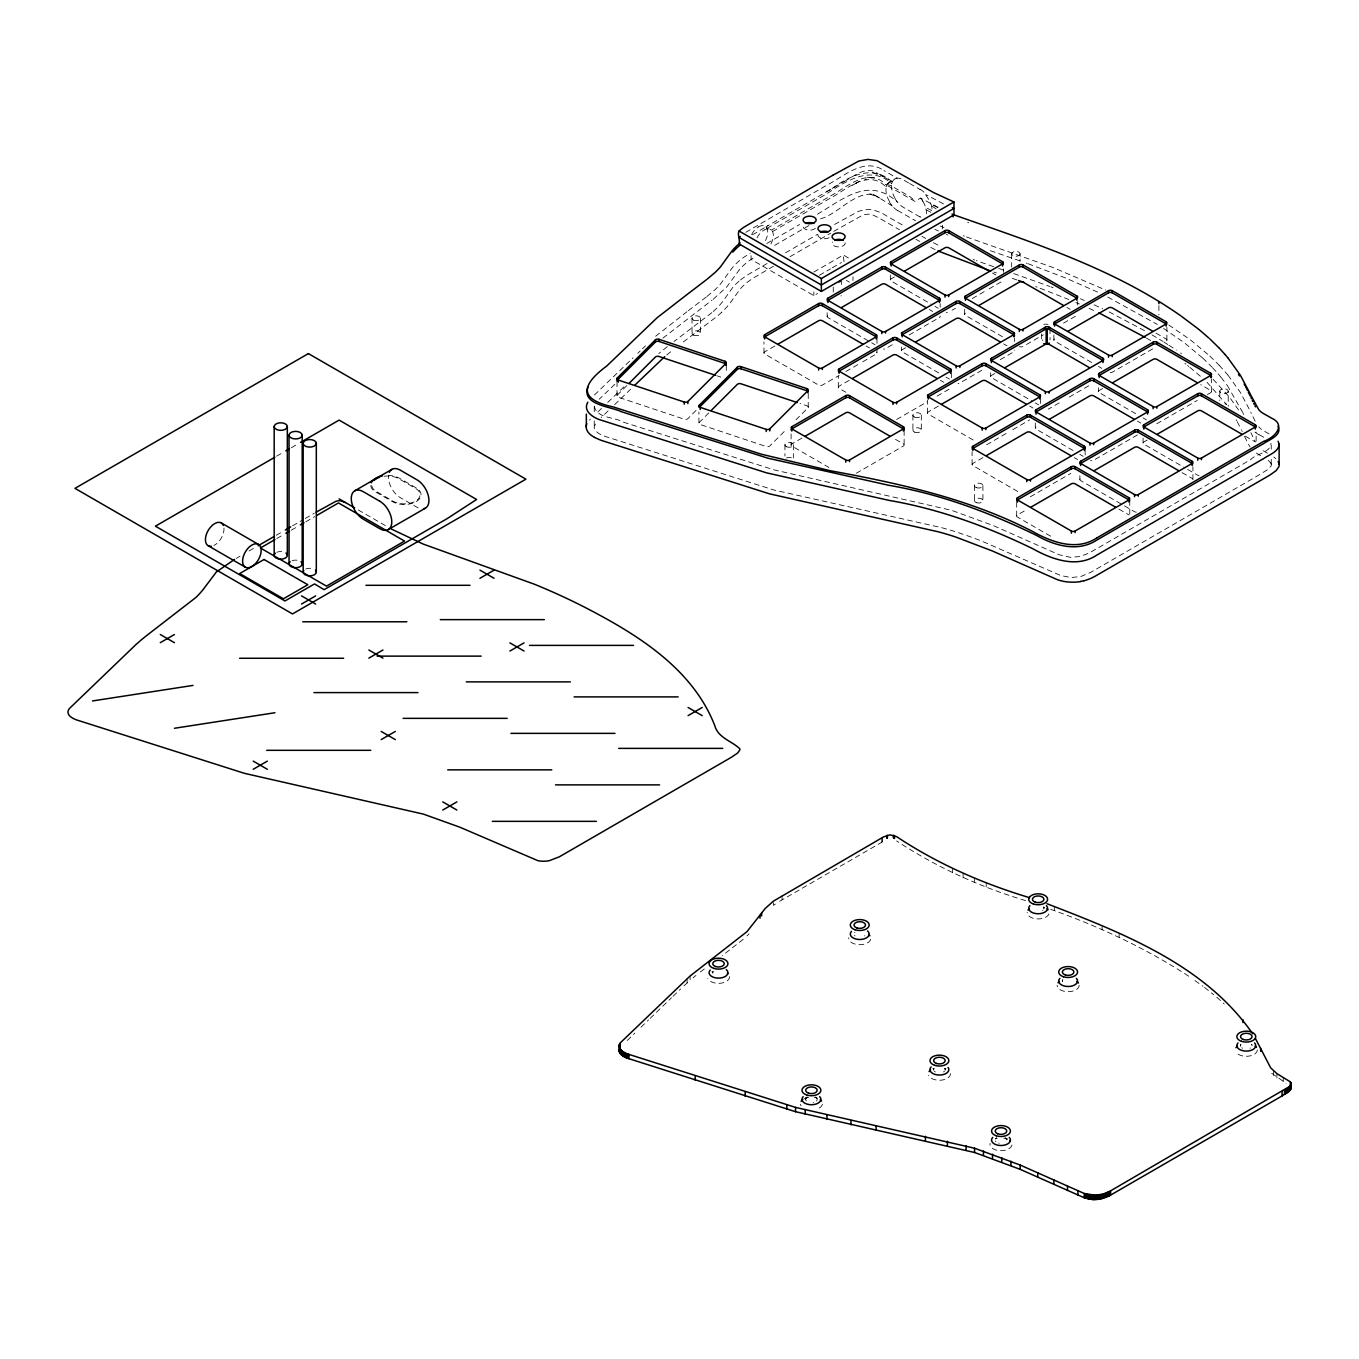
<?xml version="1.0" encoding="UTF-8"?>
<svg xmlns="http://www.w3.org/2000/svg" width="1359" height="1359" viewBox="0 0 1359 1359"><rect width="100%" height="100%" fill="white"/><g stroke="black" fill="none" stroke-linecap="round" stroke-linejoin="round"><path stroke-width="0.75" stroke-dasharray="5 3.75" d="M698.917 422.989L698.917 411.964M763.962 352.915L763.962 341.89M808.231 407.326L808.231 392.785M827.138 316.443L827.138 312.689M838.299 387.264L838.299 376.239M876.997 352.915L876.997 347.292M890.332 279.971L890.332 274.331M901.476 350.775L901.476 347.021M927.501 413.017L927.501 400.226M964.669 314.303L964.669 308.663M972.093 464.506L972.093 451.732M990.677 376.528L990.677 372.774M1016.702 516.012L1016.702 501.471M1035.286 428.034L1035.286 422.394M1053.871 340.056L1053.871 334.416M1079.878 479.523L1079.878 475.769M1098.463 391.545L1098.463 387.791M1129.754 514.127L1129.754 501.471M1143.072 443.051L1143.072 437.411M1166.905 340.056L1166.905 327.264M1192.93 479.523L1192.93 466.749M1211.515 391.545L1211.515 378.77M1256.124 441.165L1256.124 432.026M617.037 381.743L616.986 395.673M594.325 406.069C596.227 418.436 614.863 416.924 623.101 422.071L774.324 469.942L951.453 510.288L993.208 525.525L1059.018 554.71L1070.399 557.343L1080.269 556.494L1089.391 552.909L1250.603 459.682C1255.563 453.855 1270.852 452.7 1270.971 443.34M712.728 972.67L713.203 971.345M805.649 1099.278L807.331 1096.917L804.851 1098.344M933.616 1069.601L934.092 1068.276M1062.347 981.028L1062.823 979.703M1240.512 1045.632L1240.988 1044.307M589.5 420.118L590.367 419.133M746.991 935.909L749.064 933.82M626.822 385.616L617.309 395.129A2.633 1.512 0 0 0 618.26 397.202L684.273 419.218A2.633 1.512 0 0 0 687.858 418.657L697.388 409.127M708.769 412.915L699.239 422.445A2.633 1.512 0 0 0 700.208 424.518L766.204 446.516A2.633 1.512 0 0 0 769.806 445.973L786.47 429.291M796 419.761L807.909 407.853A2.633 1.512 0 0 0 806.94 405.78L800.077 403.487M601.459 408.464L595.412 414.308M608.102 410.911L601.171 417.57M623.254 367.287L593.509 395.877M625.989 364.637L633.073 357.825M637.796 353.272L640.157 350.996M642.501 348.719L645.457 345.865M614.795 384.291L599.183 399.24M607.745 402.417L624.783 385.99M614.625 404.642L630.576 389.252M627.212 1040.484L634.84 1033.112M640.955 1027.234L648.583 1019.879M650.112 1018.401L671.482 997.795M673.011 996.317L680.638 988.961M721.867 312.111L720.015 313.81A166.8 96.302 0 0 1 716.567 316.732L681.505 343.334M683.951 985.819L690.1 980.298L690.1 976M655.65 336.234L687.008 311.687M662.92 338.119L712.15 300.084M739.075 281.16L737.954 282.128A86.449 49.909 0 0 0 732.943 287.208L723.413 300.543A113.952 65.793 0 0 1 721.034 303.55A126.047 72.774 0 0 1 718.792 306.081A128.816 74.371 0 0 1 711.878 312.638M996.894 1137.687L995.671 1138.723A11.042 6.37 0 0 1 997.115 1138.366M711.878 312.638L673.945 341.534M666.759 354.954L672.943 349.909M743.237 939.324L722.139 955.734M693.039 977.801L695.944 975.473M667.32 346.63L660.916 351.828A255.152 147.316 0 0 0 658.826 353.595M707.054 296.398L715.208 289.501A123.72 71.432 0 0 0 720.576 283.912L731.533 268.742A93.21 53.816 0 0 1 743.849 257.259L750.253 253.114M713.305 299.167L726.776 286.919L739.007 270.254A84.258 48.652 0 0 1 749.013 260.826L755.485 256.528M706.289 296.992L687.229 311.517M700.361 971.974L704.896 968.525M775.36 904.075L773.492 905.383L773.492 901.085M745.785 232.338L826.374 185.419C843.565 176.84 863.712 156.948 883.741 170.419M752.512 234.801L767.954 225.662M772.558 231.591L829.856 198.431C846.351 189.835 867.654 168.669 885.711 186.625M852.501 185.334L859.72 181.002L855.541 183.465M779.624 901.306L884.335 840.779M834.528 224.473L858.31 211.443A22.882 13.216 0 0 1 865.122 209.796L868.18 209.609A15.968 9.224 0 0 1 873.735 210.05L881.736 212.989A44.915 25.94 0 0 1 883.044 213.754L885.083 215.028A87.876 50.725 0 0 0 887.002 216.166L904.262 226.087M829.856 189.852L765.898 226.851L771.47 230.062L829.856 196.291C846.453 187.78 867.586 166.444 885.711 184.484M832.15 188.527C848.984 176.041 873.022 164.286 891.249 181.24M766.986 228.363L826.374 194.014C845.213 181.647 870.575 164.524 891.249 183.38M766.833 243.482L799.619 224.507M817.455 214.178C844.041 198.499 868.707 176.381 897.178 201.828M774.698 245.367L808.877 225.594M820.53 218.85C838.639 213.601 852.756 192.825 872.971 194.184L877.048 196.562M236.347 558.345L239.965 556.239M249.037 551.007L256.29 546.811M276.234 535.276L283.487 531.08M292.542 525.831L303.431 519.529M305.231 518.492L314.303 513.243M767.054 263.527L748.843 274.144A102.893 59.405 0 0 0 739.041 281.16M785.57 252.808L817.455 234.36M773.458 266.262L753.718 277.797A91.665 52.916 0 0 0 744.749 284.422L743.781 285.322A78.21 45.153 0 0 0 740.196 289.008L730.649 302.327A127.661 73.709 0 0 1 721.85 312.111M790.038 256.664L830.638 233.17M276.658 456.165L283.997 451.918M291.353 447.689L298.708 443.442M826.374 191.857L844.33 181.511M938.152 207.264L920.519 198.108L914.828 201.387L885.949 184.722L891.606 181.443L883.928 176.976M276.76 538.555L284.014 534.359M291.285 530.18L298.538 525.984M305.809 521.788L314.88 516.556M833.746 231.387L862.269 215.368A16.189 9.343 0 0 1 865.853 214.399L869.165 214.144A8.103 4.689 0 0 1 871.968 214.518L879.494 218.238A100.6 58.08 0 0 0 881.668 219.529L899.505 229.79M813.854 272.021L843.395 254.982L849.392 258.567M819.392 275.265L824.93 272.072M826.782 271.002L830.468 268.878M832.32 267.808L841.544 262.474M751.068 255.628L751.068 259.382L813.854 295.633L817.557 293.493M774.834 346.018L764.726 351.845A2.633 1.512 0 0 0 764.726 354.003L818.628 385.107A2.633 1.512 0 0 0 822.331 385.107L839.183 375.39M894.46 276.947L891.096 278.884A2.633 1.512 0 0 0 891.096 281.041L931.527 304.365M845.91 371.5L859.381 363.719M862.761 361.783L876.232 354.003A2.633 1.512 0 0 0 876.538 352.066M892.251 344.744L885.524 348.634A2.633 1.512 0 0 1 883.401 349.076M909.103 335.01L939.409 317.513A2.633 1.512 0 0 0 940.054 315.984M952.081 310.209L955.445 308.255M972.28 298.538L985.768 290.758M989.131 288.821L1002.602 281.041A2.633 1.512 0 0 0 1003.316 280.277M849.171 380.35L839.064 386.177A2.633 1.512 0 0 0 839.064 388.334L845.791 392.224M905.621 347.768L902.24 349.705A2.633 1.512 0 0 0 902.24 351.845L939.307 373.249M801.963 438.074L791.855 443.917A2.633 1.512 0 0 0 791.855 446.058L828.905 467.445M896.668 419.438L926.991 401.941M937.098 396.115L950.57 388.334A2.633 1.512 0 0 0 951.334 387.264M966.589 379.076L959.862 382.966A2.633 1.512 0 0 1 957.993 383.408M969.969 377.139L983.44 369.359M1000.275 359.625L1013.746 351.845A2.633 1.512 0 0 0 1014.188 350.044M1026.419 344.54L1043.253 334.824M1063.468 323.153L1076.94 315.373A2.633 1.512 0 0 0 1077.704 314.303M938.373 406.103L928.265 411.93A2.633 1.512 0 0 0 928.265 414.087L975.422 441.301M994.822 373.504L991.458 375.458A2.633 1.512 0 0 0 991.458 377.598L1031.872 400.939M856.204 473.289L903.361 446.058A2.633 1.512 0 0 0 903.361 443.917L893.254 438.074M1006.085 433.521L985.87 445.191A2.633 1.512 0 0 1 983.474 445.616M1012.829 429.648L1029.663 419.914M1059.171 402.876L1049.063 408.719A2.633 1.512 0 0 1 1048.248 409.042M1069.278 397.049L1089.476 385.378M1152.67 348.906L1112.257 372.23A2.633 1.512 0 0 1 1109.352 372.553M982.982 457.609L972.874 463.436A2.633 1.512 0 0 0 972.874 465.576L1020.031 492.807M1102.608 388.538L1099.244 390.475A2.633 1.512 0 0 0 1099.244 392.615L1136.294 414.019M1057.421 481.137L1030.479 496.698A2.633 1.512 0 0 1 1027.829 497.071M1060.801 479.2L1070.892 473.357M1137.449 434.931L1093.672 460.225A2.633 1.512 0 0 1 1090.53 460.48M1183.791 408.176L1156.849 423.736A2.633 1.512 0 0 1 1155.269 424.178M1187.171 406.239L1197.279 400.395M1207.37 394.569L1210.75 392.615A2.633 1.512 0 0 0 1210.75 390.475L1200.643 384.648M1024.21 511.052L1017.466 514.942A2.633 1.512 0 0 0 1017.466 517.083L1051.153 536.533M1147.217 440.027L1143.836 441.981A2.633 1.512 0 0 0 1143.836 444.121L1184.267 467.462M844.551 181.342C854.386 176.007 866.702 165.135 877.982 173.527M803.628 1099.057L807.042 1097.715M864.834 179.422L866.379 179.048M869.743 194.014L877.982 197.123M874.313 177.978L866.379 177.078L872.971 178.182L869.743 177.553M716.754 375.73L720.882 377.106M1013.746 273.584L1049.794 286.46M1025.62 900.626C979.941 886.985 936.504 867.178 896.617 840.949M998.729 268.453L1004.675 270.475M993.786 272.055L996.334 272.921M1017.076 280.005L1009.414 277.389M990.354 250.702L1022.58 261.76M993.65 266.704L976.272 260.622M973.163 259.535L974.709 260.079M1050.626 909.307C1099.499 926.6 1146.843 948.667 1190.195 977.189M1026.3 263.085L1027.234 263.408M1028.168 263.748L1065.218 277.848L1097.885 292.202M872.665 172.678L883.044 176.415M967.642 222.349L968.729 222.757M1035.592 286.596L1037.104 287.14M966.538 236.976L1053.14 267.553L1105.835 290.113M1040.094 288.261L1068.837 299.524M964.346 236.143L963.276 235.736M1050.915 286.885L1053.14 287.734M947.886 235.107L946.289 234.428M1080.405 298.776L1084.261 300.424M1075.92 302.53L1079.301 303.957M943.995 227.717L940.258 226.002M943.486 203.884L925.802 194.541M938.423 230.979L934.856 229.331M1094.114 304.841L1102.71 308.782M1089.137 308.374L1096.034 311.517M935.179 249.648L928.656 246.336M1107.789 297.06L1157.375 324.478M1109.148 311.924L1146.028 331.426M937.71 207.587L931.544 204.326M931.747 210.628L925.496 207.298A16.818 9.955 58.6 0 1 926.43 214.076M936.215 208.963L931.561 205.838M930.898 212.344L926.125 209.779M933.446 242.7L937.438 244.79A126.948 73.284 0 0 0 941.006 246.523M1267.488 453.176L1263.394 450.882A25.175 14.524 0 0 1 1260.489 448.827M1260.625 455.707L1254.799 452.054M1269.085 433.878L1263.343 430.667A35.98 20.776 0 0 1 1262.443 430.107L1260.574 428.697A28.284 16.325 0 0 1 1258.723 426.76M1263.785 437.258L1259.232 434.761M883.673 176.891L878.118 173.612M925.734 238.471L921.98 236.33M891.385 181.308L892.319 181.851A16.818 9.717 60.4 0 1 894.868 178.963L889.296 182.191A16.818 9.87 60.5 0 0 886.798 185.113L885.966 184.62M891.419 183.482L891.708 183.635A16.818 9.768 59.8 0 1 892.302 181.834M885.915 186.744L886.136 186.863A16.818 9.768 59.8 0 1 886.731 185.045M919.72 241.443L915.932 239.269M1152.024 334.892L1162.709 341.262M1146.384 338.068L1150.682 340.531M1271.667 1073.27L1286.09 1083.242M908.627 182.904L903.259 179.813A16.818 9.649 59.4 0 0 897.212 178.233L883.928 170.538M909.562 183.448L919.992 189.462M1156.033 333.142L1166.141 338.969A2.633 1.512 0 0 1 1166.141 341.126M1066.832 307.389L1070.196 309.342M897.687 210.492L914.403 220.158M992.495 273.057L995.858 274.994M1245.235 436.137L1255.342 441.981L1250.892 432.672M1091.685 362.513L1054.635 341.126A2.633 1.512 0 0 1 1054.635 338.969M1098.429 366.403L1101.792 368.34M1002.483 336.76L965.434 315.373A2.633 1.512 0 0 1 965.434 313.233M1143.038 417.909L1146.401 419.846M1003.655 343.878L1007.019 345.815M1137.449 421.12L1140.83 423.074M934.89 306.319L938.254 308.255M929.318 309.529L932.682 311.483M1187.63 469.399L1197.738 475.242A2.633 1.512 0 0 0 1199.063 475.65M1182.058 472.626L1192.166 478.453A2.633 1.512 0 0 1 1192.811 479.064M1035.235 402.876L1038.616 404.829M1029.663 406.103L1033.027 408.04M946.034 377.139L949.397 379.076M1073.1 450.492L1036.051 429.104A2.633 1.512 0 0 1 1036.051 426.964M1079.844 454.382L1083.208 456.335M940.462 380.35L943.826 382.304M1074.273 457.609L1077.636 459.546M868.333 340.854L827.92 317.513A2.633 1.512 0 0 1 827.92 315.373M871.697 342.791L875.077 344.744M866.125 346.018L869.488 347.955M1121.073 503.934L1080.66 480.61A2.633 1.512 0 0 1 1080.66 478.453M1124.454 505.888L1134.544 511.714A2.633 1.512 0 0 0 1136.413 512.156M1118.865 509.098L1128.972 514.942M358.283 509.965L387.587 526.884M1007.546 1139.114L1005.065 1137.687L1006.764 1140.048M919.992 216.93L903.259 207.281A16.818 9.819 60.3 0 1 895.122 198.873M892.37 205.973L879.562 198.108M872.971 194.184L879.817 198.261L877.184 196.63M843.99 261.777L843.395 254.982M846.402 280.379L849.392 282.162M879.324 197.972L878.118 197.225M1168.791 324.988L1190.331 339.801L1209.034 355.345M1163.593 328.453L1184.267 342.706L1202.46 357.859M1168.944 345.254L1175.195 349.28A202.831 117.112 0 0 1 1176.418 350.112M1167.806 344.54L1163.695 341.907M1194.986 980.586L1202.953 986.26M1180.546 352.983L1181.532 353.697M1189.838 367.338L1201.135 376.851M1204.533 987.398L1213.723 994.754M1187.596 365.503L1188.717 366.42M1268.253 460.344L1270.597 462.79M815.519 1096.917L817.201 1099.278M1275.795 458.646L1275.048 458A42.503 24.547 0 0 0 1273.825 457.032M1202.715 358.096L1208.457 363.549M1209.833 356.058L1219.074 365.112M1216.781 997.217L1224.17 1003.91M1213.06 379.246L1229.436 397.049L1240.41 412.643M1206.996 382.27L1226.311 404.269M1209.017 364.11L1212.058 367.202M1219.21 365.265L1227.704 374.812M1212.602 367.762L1217.902 373.606M1220.858 377.089L1218.106 373.827M1227.941 375.084L1240.41 392.479L1250.195 411.013M1221.146 377.428L1226.99 385.056M891.657 205.107L891.708 205.175A16.818 9.717 60.2 0 1 889.398 201.964M1227.245 385.412L1242.483 412.015M922.251 200.503L922.88 201.523M1236.197 419.744L1236.741 420.729M1255.155 421.205L1250.722 412.117M1237.251 421.698L1241.26 429.597M1241.735 430.582L1242.194 431.567M1244.487 436.426L1248.989 445.14A73.556 42.469 0 0 0 1250.178 446.992M1242.772 412.609L1243.638 414.427M1251.605 1044.307L1252.081 1045.632M1043.457 906.963L1043.933 908.288M944.709 1068.276L945.184 1069.601M1283.253 1077.33L1283.253 1081.628M1276.933 1073.644L1276.933 1077.942M1273.57 1071.13L1273.57 1075.411M1271.243 445.123L1271.243 449.166M1271.243 459.257L1271.243 465.305M1228.213 391.188A4.213 2.429 0 0 1 1221.911 393.295A4.213 2.429 0 0 1 1221.911 389.082A4.213 2.429 0 0 1 1228.213 391.188L1228.213 406.205M1219.804 391.188L1219.804 400.565M1158.904 305.554L1158.904 314.948M1119.136 933.089L1119.136 937.387M1102.098 925.309L1102.098 929.607M1085.145 449.965L1085.145 455.248M1077.704 301.511L1077.704 305.028M1054.329 906.334L1054.329 910.615M1050.031 328.674L1050.031 339.937M1041.657 333.872L1041.657 341.398A4.213 2.429 0 0 1 1042.931 339.852M1040.535 398.476L1040.535 403.742M1020.082 253.844A4.213 2.429 0 0 1 1013.763 255.951A4.213 2.429 0 0 1 1013.763 251.738A4.213 2.429 0 0 1 1020.082 253.844L1020.082 261.353M1014.527 338L1014.527 341.517M1011.674 253.844L1011.674 266.993M1003.367 268.946L1003.367 272.446M986.209 882.654L986.209 886.951M982.914 485.605L982.914 500.622M974.505 485.605L974.505 500.622M974.352 878.152L974.352 882.433M963.089 873.446L963.089 877.744M952.438 868.469L952.438 872.75M951.334 372.723L951.334 377.989M942.348 225.22L942.348 228.975M940.19 303.669L940.19 307.168M921.317 415.158L921.317 430.174M912.908 415.158L912.908 430.174M904.126 430.446L904.126 444.988M882.637 837.399L882.637 841.697M881.77 837.891L881.77 842.172M876.997 338.391L876.997 343.657M852.993 276.811L852.993 280.566M841.663 279.597L841.663 287.106M833.254 287.106L833.254 292.746M813.854 291.879L813.854 295.633M793.35 444.835L793.35 457.983M791.091 433.963L791.091 444.988M784.941 444.835L784.941 456.097M782.054 895.581L782.054 899.862M726.301 365.469L726.301 372.502M700.429 318.227L700.429 333.244M692.02 318.227L692.02 333.244M687.093 978.667L687.093 982.948M594.24 406.732L594.24 412.779M594.24 420.848L594.24 426.913M1184.878 363.346A112.016 64.671 0 0 1 1185.948 364.178M1270.563 462.807A9.955 5.742 0 0 1 1271.141 465.95L1267.811 469.518L1258.111 475.514L1090.818 572.292L1080.847 576.522L1070.977 577.541L1060.699 575.52L981.996 541.205A415.905 240.118 0 0 0 967.217 535.684L956.651 532.082A190.379 109.909 0 0 0 941.057 527.53L773.917 490.004L606.131 436.715A64.4 37.186 0 0 1 604.126 436.001L599.54 433.929A18.805 10.855 0 0 1 595.446 430.497L594.749 429.342A13.896 8.018 0 0 1 594.291 426.301L596.737 421.936A52.169 30.119 0 0 1 597.433 421.171M1259.147 434.812A37.848 21.846 0 0 1 1254.272 431.516M841.323 295.582A4.213 2.429 0 0 1 840.932 295.99M786.453 457.983A4.213 2.429 0 0 1 792.824 458.679M1224.884 403.827A4.213 2.429 0 0 1 1226.701 404.336M947.393 312.57A2.633 1.512 0 0 1 946.306 312.57M1022.868 346.579A2.633 1.512 0 0 1 1019.505 346.579M1043.797 324.461A4.213 2.429 0 0 1 1048.01 324.495M922.982 201.472A16.818 9.972 58.6 0 1 925.615 207.298M920.57 198.04A16.818 9.581 58.8 0 1 922.319 200.452M895.139 178.81A16.818 9.683 60.9 0 1 897.161 178.182M758.475 226.851A13.148 7.576 -60 0 1 767.206 228.907A13.148 7.576 -60 0 1 764.353 242.463M764.217 229.994A13.148 7.559 -59.9 0 1 772.897 232.44A13.148 7.559 -59.9 0 1 769.5 246.285M757.014 237.825A13.148 7.746 -60.5 0 1 764.047 230.045M751.595 234.563A13.148 7.576 -60 0 1 758.475 226.953M895.037 198.295A16.818 9.513 60.1 0 1 891.793 183.72M889.466 201.506A16.818 9.53 60.1 0 1 886.221 186.93M889.584 182.021A16.818 9.53 60.1 0 1 891.708 181.443M885.949 184.722A16.818 9.717 60 0 1 892.031 186.302L908.746 195.951A16.818 9.717 60 0 1 914.828 201.387M920.977 217.202A16.818 9.751 60.5 0 1 919.992 216.659M897.687 210.56A16.818 9.87 60.5 0 1 892.336 206.041M915.609 220.515A16.818 9.785 60.8 0 1 914.658 220.005M931.051 204.071A16.818 9.955 58.6 0 1 932.019 210.713M925.836 195.237A16.818 9.343 58.6 0 1 930.711 204.054M919.975 189.173A16.818 9.598 59.8 0 1 925.87 194.235M815.366 228.227A6.574 3.788 0 0 1 807.654 229.994A6.574 3.788 0 0 1 803.084 225.985M845.145 242.734A6.574 3.788 0 0 1 837.942 246.896A6.574 3.788 0 0 1 832.354 241.97M829.126 237.655A6.574 3.788 0 0 1 821.668 238.386A6.574 3.788 0 0 1 817.948 234.58M292.066 560.723A6.574 3.788 0 0 1 299.167 560.723M305.809 569.03A6.574 3.788 0 0 1 312.468 568.623M276.811 552.298A6.574 3.788 0 0 1 283.929 552.009M418.113 507.858A16.818 9.717 60 0 1 417.043 507.298L400.327 497.649A16.818 9.717 60 0 1 388.487 475.752M223.963 528.022A13.148 7.593 -60 0 1 213.873 545.486M1043.661 907.285A5.776 3.347 0 0 1 1043.814 908.984M1042.914 910.19A5.776 3.347 0 0 1 1042.591 910.428M864.8 935.671A5.776 3.347 0 0 1 864.511 935.943M854.981 935.943A5.776 3.347 0 0 1 854.437 935.366M712.846 973.35A5.776 3.347 0 0 1 712.999 971.651M817.082 1099.958A5.776 3.347 0 0 1 816.487 1100.892M813.718 1102.336A5.776 3.347 0 0 1 813.175 1102.455M806.363 1100.892A5.776 3.347 0 0 1 806.668 1097.392M816.181 1097.392A5.776 3.347 0 0 1 817.082 1098.599M999.239 1143.225A5.776 3.347 0 0 1 998.695 1143.123M995.926 1141.679A5.776 3.347 0 0 1 995.467 1141.067M995.467 1139.046A5.776 3.347 0 0 1 996.215 1138.162M1005.745 1138.162A5.776 3.347 0 0 1 1006.73 1139.708M1250.382 1047.993A5.776 3.347 0 0 1 1250.008 1048.197M1242.585 1048.197A5.776 3.347 0 0 1 1241.854 1047.772M1240.631 1046.311A5.776 3.347 0 0 1 1240.784 1044.612M1251.809 1044.612A5.776 3.347 0 0 1 1251.962 1044.952M1062.466 981.708A5.776 3.347 0 0 1 1062.619 980.009M944.913 1068.582A5.776 3.347 0 0 1 945.049 1070.28M944.454 1071.215A5.776 3.347 0 0 1 943.486 1071.962M935.315 1071.962A5.776 3.347 0 0 1 934.346 1071.215M933.735 1070.28A5.776 3.347 0 0 1 933.888 1068.582M1048.961 913.877A11.042 6.37 0 0 1 1036.747 918.905A11.042 6.37 0 0 1 1027.132 912.263M1043.916 907.149A11.042 6.37 0 0 1 1044.782 907.489M870.66 939.307A11.042 6.37 0 0 1 858.344 944.658A11.042 6.37 0 0 1 848.763 937.693M854.42 932.75A11.042 6.37 0 0 1 854.896 932.614M729.528 976.645A11.042 6.37 0 0 1 720.185 983.27A11.042 6.37 0 0 1 707.818 978.565M711.878 971.872A11.042 6.37 0 0 1 712.303 971.702M822.399 1104.221A11.042 6.37 0 0 1 816.283 1109.301M801.08 1105.801A11.042 6.37 0 0 1 800.451 1104.221M805.224 1098.31A11.042 6.37 0 0 1 808.639 1097.409M814.211 1097.409A11.042 6.37 0 0 1 817.201 1098.14M1011.962 1144.991A11.042 6.37 0 0 1 999.578 1150.665A11.042 6.37 0 0 1 990.082 1143.378M1003.774 1138.179A11.042 6.37 0 0 1 1007.189 1139.08M1257.33 1049.929A11.042 6.37 0 0 1 1247.698 1056.249A11.042 6.37 0 0 1 1235.62 1051.526M1079.165 985.326A11.042 6.37 0 0 1 1068.123 991.696A11.042 6.37 0 0 1 1057.081 985.326M950.417 1073.576A11.042 6.37 0 0 1 940.802 1080.218A11.042 6.37 0 0 1 928.588 1075.19M932.767 1068.803A11.042 6.37 0 0 1 933.633 1068.463M945.168 1068.463A11.042 6.37 0 0 1 946.017 1068.803M370.752 485.639A16.818 9.717 0 0 0 375.662 491.975L392.394 501.624A16.818 9.717 0 0 0 416.177 501.624A16.818 9.717 0 0 0 416.177 487.898L399.444 478.232A16.818 9.717 0 0 0 388.47 475.412M371.805 485.605A15.764 9.105 0 0 0 376.409 491.533L393.125 501.199A15.764 9.105 0 0 0 415.429 501.199A15.764 9.105 0 0 0 415.429 488.323L398.697 478.657A15.764 9.105 0 0 0 383.85 476.262M693.753 320.197A4.213 2.429 0 0 0 700.412 318.482A4.213 2.429 0 0 0 694.517 316.001A4.213 2.429 0 0 0 693.753 320.197M693.753 335.214A4.213 2.429 0 0 0 700.412 333.499A4.213 2.429 0 0 0 694.517 331.035A4.213 2.429 0 0 0 693.753 335.214M786.674 446.805A4.213 2.429 0 0 0 793.333 445.089A4.213 2.429 0 0 0 787.422 442.609A4.213 2.429 0 0 0 786.674 446.805M976.238 487.575A4.213 2.429 0 0 0 982.88 485.859A4.213 2.429 0 0 0 976.985 483.379A4.213 2.429 0 0 0 976.238 487.575M976.238 502.592A4.213 2.429 0 0 0 982.88 500.876A4.213 2.429 0 0 0 976.985 498.413A4.213 2.429 0 0 0 976.238 502.592M914.641 417.128A4.213 2.429 0 0 0 921.3 415.412A4.213 2.429 0 0 0 915.405 412.932A4.213 2.429 0 0 0 914.641 417.128M914.641 432.145A4.213 2.429 0 0 0 921.3 430.429A4.213 2.429 0 0 0 915.405 427.966A4.213 2.429 0 0 0 914.641 432.145"/><path stroke-width="1.5" d="M620.384 1047.143C616.069 1052.783 624.24 1057.625 628.979 1058.712L795.542 1111.696L974.573 1152.5L1020.133 1169.318L1084.244 1197.772L1092.857 1199.555L1100.535 1199.029L1109.301 1195.852L1282.064 1095.932C1284.799 1093.621 1292.664 1091.175 1290.455 1086.385M1029.595 897.687C982.625 883.554 937.591 863.882 896.617 836.651L890.06 834.851L883.486 836.923L773.492 901.085L765.253 908.407L746.991 931.628L690.1 976L621.114 1042.081C615.355 1047.449 623.781 1053.531 628.979 1054.414L795.542 1107.398L974.573 1148.219L1020.133 1165.02L1084.244 1193.491L1095.524 1195.308L1103.661 1193.932L1110.575 1190.858L1289.368 1086.588L1291.033 1083.921L1290.15 1081.747L1276.933 1073.644L1270.716 1067.902L1255.495 1038.65M587.835 387.196C581.363 404.999 611.329 406.562 621.114 411.624L767.869 458.187L888.888 485.316C940.564 494.132 989.777 512.649 1036.764 535.514C1054.686 545.876 1078.231 552.4 1096.866 540.033L1263.275 443.764M587.835 402.213C582.247 411.539 594.613 418.589 602.173 420.475M726.318 364.841A2.633 1.512 0 0 0 725.01 363.448L658.996 341.449A2.633 1.512 0 0 0 655.412 342.009L617.309 380.112L617.309 377.972L655.412 339.852A2.633 1.512 0 0 1 658.996 339.308L725.01 361.307A2.633 1.512 0 0 1 725.978 363.38L725.978 365.52M629.217 383.221L655.412 357.026A2.633 1.512 0 0 1 658.996 356.466L715.378 375.271M617.309 377.972A2.633 1.512 0 0 0 618.26 380.044L684.273 402.043A2.633 1.512 0 0 0 687.858 401.483L725.978 363.38M807.976 391.392A2.633 1.512 0 0 0 806.94 390.763L740.944 368.765A2.633 1.512 0 0 0 737.342 369.325L699.239 407.428L699.239 405.288L737.342 367.168A2.633 1.512 0 0 1 740.944 366.624L806.94 388.623A2.633 1.512 0 0 1 807.909 390.696L807.909 392.836M711.148 410.537L737.342 384.342A2.633 1.512 0 0 1 740.944 383.782L797.325 402.587M699.239 405.288A2.633 1.512 0 0 0 700.208 407.36L766.204 429.359A2.633 1.512 0 0 0 769.806 428.798L807.909 390.696M634.942 385.056L663.77 357.536A246.811 142.491 0 0 1 664.755 356.67M707.054 279.241L715.208 272.344A123.72 71.432 0 0 0 720.576 266.738L731.533 251.568A90.679 52.355 0 0 1 737.105 245.537C742.829 242.48 735.202 233.289 740.23 229.994A98.85 57.078 0 0 1 743.849 227.225L832.71 175.311M740.23 242.87L739.007 243.873L821.363 291.421L953.967 214.858C1031.702 242.327 1111.985 267.723 1180.308 315.475M740.23 236.432L739.007 237.434L821.363 284.982L953.967 208.42L952.285 207.723M706.289 279.835L688.826 293.17M688.367 293.51L657.144 317.717L606.827 365.945C580.446 385.48 579.155 399.546 613.317 406.953L761.465 454.229L830.57 470.792C899.862 483.498 969.443 498.804 1032.5 531.42C1051.526 542.105 1076.396 551.38 1096.611 538.045M832.863 175.243L858.871 161.025L868.044 159.394L877.014 160.685L933.446 192.485L953.967 201.981L953.967 214.858L952.03 214.042M234.529 559.398L216.37 571.969L203.748 588.719A128.442 74.15 0 0 1 195.832 597.535L147.689 634.755A304.11 175.583 0 0 0 135.934 644.574L69.955 707.988A14.83 8.562 0 0 0 69.241 708.769A13.522 7.814 0 0 0 69.224 715.361A15.561 8.986 0 0 0 70.396 716.533A17.565 10.142 0 0 0 72.52 718.045L73.148 718.401A22.746 13.131 0 0 0 74.541 719.081A24.615 14.219 0 0 0 76.936 720.032L244.399 773.322L423.43 814.126L459.818 827.189L537.977 860.706A18.958 10.94 0 0 0 539.863 861.011A17.412 10.057 0 0 0 549.393 860.655L559.432 856.765L730.921 757.558L737.648 753.039L739.891 749.828A6.251 3.618 0 0 0 739.721 748.707C731.533 740.791 718.045 737.988 714.681 725.366C692.427 668.475 637.371 634.534 585.576 607.694A583.555 336.913 0 0 0 534.461 584.251L423.193 544.059L391.239 528.991M258.108 545.757L274.416 536.312M285.288 530.027L290.741 526.884M316.12 512.19L335.775 501.352A9.122 5.266 0 0 1 337.1 500.995A6.914 3.992 0 0 1 338.459 500.792A6.031 3.482 0 0 1 340.803 500.859L345.475 502.558M1096.866 537.892L1263.479 441.488M1263.887 441.267C1273.995 438.108 1286.786 425.01 1271.718 418.266A50.996 29.439 0 0 0 1270.954 417.791L1263.343 413.493A35.98 20.776 0 0 1 1262.443 412.932L1260.574 411.539A28.284 16.325 0 0 1 1258.621 409.467L1250.722 394.959M1263.683 443.527C1269.459 439.501 1282.284 435.339 1278.106 426.216M1263.275 458.781L1096.866 555.067C1076.617 568.623 1051.645 559.279 1032.5 548.577C986.872 526.443 938.984 508.946 888.888 500.35L766.612 472.864L602.564 420.611M1263.683 458.544C1269.459 454.518 1282.284 450.373 1278.106 441.233M274.824 457.236L155.419 526.171L284.982 600.967L314.524 583.928L324.122 589.67L447.145 518.628L476.601 499.483L339.121 420.101L300.543 442.371M285.849 450.865L289.518 448.742M354.75 490.803L391.919 469.348M274.943 539.608L260.418 547.983L326.5 586.137L404.557 541.086L338.476 502.932L316.698 515.503M285.832 533.323L289.467 531.216M300.356 524.931L303.991 522.841M160.294 642.671L174.411 634.517M739.007 230.996L821.363 278.544L953.967 201.981M388.283 529.585L425.452 508.13M764.726 338.969L764.726 334.688L818.628 303.567A2.633 1.512 0 0 1 822.331 303.567L876.232 334.688L876.232 338.969M827.92 302.496L827.92 298.199L881.804 267.094A2.633 1.512 0 0 1 885.524 267.094L939.409 298.199L939.409 302.496M891.096 266.007L891.096 261.726L944.998 230.605A2.633 1.512 0 0 1 948.701 230.605L1002.602 261.726L1002.602 266.007M301.528 604.042L315.662 595.888M876.98 337.745A2.633 1.512 0 0 0 876.232 336.828L822.331 305.707A2.633 1.512 0 0 0 818.628 305.707L764.726 336.828A2.633 1.512 0 0 0 763.962 337.745M940.054 300.968A2.633 1.512 0 0 0 939.409 300.356L885.524 269.235A2.633 1.512 0 0 0 881.804 269.235L827.92 300.356A2.633 1.512 0 0 0 827.257 300.968M1003.163 264.342A2.633 1.512 0 0 0 1002.602 263.867L948.701 232.746A2.633 1.512 0 0 0 944.998 232.746L891.096 263.867A2.633 1.512 0 0 0 890.553 264.342M778.197 344.065L818.628 320.741A2.633 1.512 0 0 1 822.331 320.741L862.761 344.065M841.391 307.593L881.804 284.252A2.633 1.512 0 0 1 885.524 284.252L925.938 307.593M904.567 271.104L944.998 247.78A2.633 1.512 0 0 1 948.701 247.78L989.131 271.104M764.726 334.688A2.633 1.512 0 0 0 764.726 336.828L818.628 367.949A2.633 1.512 0 0 0 822.331 367.949L876.232 336.828A2.633 1.512 0 0 0 876.232 334.688M827.92 298.199A2.633 1.512 0 0 0 827.92 300.356L881.804 331.46A2.633 1.512 0 0 0 885.524 331.46L939.409 300.356A2.633 1.512 0 0 0 939.409 298.199M891.096 261.726A2.633 1.512 0 0 0 891.096 263.867L944.998 294.988A2.633 1.512 0 0 0 948.701 294.988L1002.602 263.867A2.633 1.512 0 0 0 1002.602 261.726M839.064 373.317L839.064 369.019L892.948 337.898A2.633 1.512 0 0 1 896.668 337.898L950.57 369.019L950.57 373.317M902.24 336.828L902.24 332.53L956.141 301.426A2.633 1.512 0 0 1 959.862 301.426L1013.746 332.53L1013.746 336.828M965.434 300.356L965.434 296.058L1019.335 264.937A2.633 1.512 0 0 1 1023.038 264.937L1076.94 296.058L1076.94 300.356M479.931 578.288L494.064 570.134M951.113 371.636A2.633 1.512 0 0 0 950.57 371.16L896.668 340.056A2.633 1.512 0 0 0 892.948 340.056L839.064 371.16A2.633 1.512 0 0 0 838.503 371.636M1014.307 336.353A2.633 1.512 0 0 0 1013.746 334.688L959.862 303.567A2.633 1.512 0 0 0 956.141 303.567L902.24 334.688A2.633 1.512 0 0 0 901.696 335.146M965.434 296.058A2.633 1.512 0 0 0 965.434 298.199L1019.335 267.094A2.633 1.512 0 0 1 1023.038 267.094L1076.94 298.199A2.633 1.512 0 0 0 1076.94 296.058M852.535 378.414L892.948 355.073A2.633 1.512 0 0 1 896.668 355.073L937.098 378.414M915.728 341.924L956.141 318.584A2.633 1.512 0 0 1 959.862 318.584L1000.275 341.924M978.905 305.452L1019.335 282.111A2.633 1.512 0 0 1 1023.038 282.111L1063.468 305.452M368.833 658.147L382.966 649.993M791.855 431.041L791.855 426.743L845.757 395.622A2.633 1.512 0 0 1 849.477 395.622L903.361 426.743L903.361 431.041M791.855 426.743A2.633 1.512 0 0 0 791.855 428.883L845.757 397.779A2.633 1.512 0 0 1 849.477 397.779L903.361 428.883A2.633 1.512 0 0 1 904.126 430.123M805.326 436.137L845.757 412.796A2.633 1.512 0 0 1 849.477 412.796L889.89 436.137M253.216 769.279L267.332 761.125M839.064 369.019A2.633 1.512 0 0 0 839.064 371.16L892.948 402.281A2.633 1.512 0 0 0 896.668 402.281L950.57 371.16A2.633 1.512 0 0 0 950.57 369.019M902.24 332.53A2.633 1.512 0 0 0 902.24 334.688L956.141 365.792A2.633 1.512 0 0 0 959.862 365.792L1013.746 334.688A2.633 1.512 0 0 0 1013.746 332.53M965.434 298.199L1019.335 329.32A2.633 1.512 0 0 0 1023.038 329.32L1076.94 298.199M928.265 399.053L928.265 394.773L982.166 363.651A2.633 1.512 0 0 1 985.87 363.651L1039.771 394.773L1039.771 399.053M991.458 362.581L991.458 358.283L1045.343 327.179A2.633 1.512 0 0 1 1049.063 327.179L1102.964 358.283L1102.964 362.581M1054.635 326.092L1054.635 321.811L1108.536 290.69A2.633 1.512 0 0 1 1112.257 290.69L1166.141 321.811L1166.141 326.092M1040.416 397.524A2.633 1.512 0 0 0 1039.771 396.913L985.87 365.792A2.633 1.512 0 0 0 982.166 365.792L928.265 396.913A2.633 1.512 0 0 0 927.619 397.524M1103.389 360.764A2.633 1.512 0 0 0 1102.964 360.441L1049.063 329.32A2.633 1.512 0 0 0 1045.343 329.32L991.458 360.441A2.633 1.512 0 0 0 991.017 360.764M1166.701 324.427A2.633 1.512 0 0 0 1166.141 323.952L1112.257 292.831A2.633 1.512 0 0 0 1108.536 292.831L1054.635 323.952A2.633 1.512 0 0 0 1053.921 324.716M509.914 651.029L524.03 642.875M941.736 404.15L982.166 380.826A2.633 1.512 0 0 1 985.87 380.826L1026.3 404.15M1004.93 367.677L1045.343 344.337A2.633 1.512 0 0 1 1049.063 344.337L1089.476 367.677M1068.106 331.188L1108.536 307.864A2.633 1.512 0 0 1 1112.257 307.864L1152.67 331.188M791.855 428.883L845.757 460.005A2.633 1.512 0 0 0 849.477 460.005L903.361 428.883A2.633 1.512 0 0 0 903.361 426.743M381.183 739.602L395.299 731.448M928.265 394.773A2.633 1.512 0 0 0 928.265 396.913L982.166 428.034A2.633 1.512 0 0 0 985.87 428.034L1039.771 396.913A2.633 1.512 0 0 0 1039.771 394.773M991.458 358.283A2.633 1.512 0 0 0 991.458 360.441L1045.343 391.545A2.633 1.512 0 0 0 1049.063 391.545L1102.964 360.441A2.633 1.512 0 0 0 1102.964 358.283M1054.635 321.811A2.633 1.512 0 0 0 1054.635 323.952L1108.536 355.073A2.633 1.512 0 0 0 1112.257 355.073L1166.141 323.952A2.633 1.512 0 0 0 1166.141 321.811M972.874 450.559L972.874 446.262L1026.758 415.158A2.633 1.512 0 0 1 1030.479 415.158L1084.38 446.262L1084.38 450.559M1036.051 414.087L1036.051 409.789L1089.952 378.668A2.633 1.512 0 0 1 1093.672 378.668L1147.557 409.789L1147.557 414.087M1099.244 377.598L1099.244 373.317L1153.128 342.196A2.633 1.512 0 0 1 1156.849 342.196L1210.75 373.317L1210.75 377.598M1085.094 449.183A2.633 1.512 0 0 0 1084.38 448.419L1030.479 417.298A2.633 1.512 0 0 0 1026.758 417.298L972.874 448.419A2.633 1.512 0 0 0 972.161 449.183M1148.117 412.406A2.633 1.512 0 0 0 1147.557 411.93L1093.672 380.826A2.633 1.512 0 0 0 1089.952 380.826L1036.051 411.93A2.633 1.512 0 0 0 1035.507 412.406M1211.294 377.123A2.633 1.512 0 0 0 1210.75 375.458L1156.849 344.337A2.633 1.512 0 0 0 1153.128 344.337L1099.244 375.458A2.633 1.512 0 0 0 1098.802 375.797M986.345 455.656L1026.758 432.315A2.633 1.512 0 0 1 1030.479 432.315L1070.892 455.656M1049.522 419.184L1089.952 395.843A2.633 1.512 0 0 1 1093.672 395.843L1134.086 419.184M1112.715 382.694L1153.128 359.354A2.633 1.512 0 0 1 1156.849 359.354L1197.279 382.694M442.762 810.049L456.896 801.895M972.874 446.262A2.633 1.512 0 0 0 972.874 448.419L1026.758 479.523A2.633 1.512 0 0 0 1030.479 479.523L1084.38 448.419A2.633 1.512 0 0 0 1084.38 446.262M1036.051 409.789A2.633 1.512 0 0 0 1036.051 411.93L1089.952 443.051A2.633 1.512 0 0 0 1093.672 443.051L1147.557 411.93A2.633 1.512 0 0 0 1147.557 409.789M1099.244 373.317A2.633 1.512 0 0 0 1099.244 375.458L1153.128 406.579A2.633 1.512 0 0 0 1156.849 406.579L1210.75 375.458A2.633 1.512 0 0 0 1210.75 373.317M1017.466 502.066L1017.466 497.768L1071.368 466.664A2.633 1.512 0 0 1 1075.088 466.664L1128.972 497.768L1128.972 502.066M1080.66 465.576L1080.66 461.296L1134.544 430.174A2.633 1.512 0 0 1 1138.264 430.174L1192.166 461.296L1192.166 465.576M1143.836 429.104L1143.836 424.806L1197.738 393.702A2.633 1.512 0 0 1 1201.458 393.702L1255.342 424.806L1255.342 429.104M1129.737 500.825A2.633 1.512 0 0 0 1128.972 499.925L1075.088 468.804A2.633 1.512 0 0 0 1071.368 468.804L1017.466 499.925A2.633 1.512 0 0 0 1016.719 500.825M1192.811 464.048A2.633 1.512 0 0 0 1192.166 463.436L1138.264 432.315A2.633 1.512 0 0 0 1134.544 432.315L1080.66 463.436A2.633 1.512 0 0 0 1080.014 464.048M1255.903 427.422A2.633 1.512 0 0 0 1255.342 426.964L1201.458 395.843A2.633 1.512 0 0 0 1197.738 395.843L1143.836 426.964A2.633 1.512 0 0 0 1143.293 427.422M1030.937 507.162L1071.368 483.821A2.633 1.512 0 0 1 1075.088 483.821L1115.501 507.162M1094.131 470.673L1134.544 447.349A2.633 1.512 0 0 1 1138.264 447.349L1178.695 470.673M1157.324 434.2L1197.738 410.86A2.633 1.512 0 0 1 1201.458 410.86L1241.871 434.2M688.079 715.632L702.212 707.478M1017.466 497.768A2.633 1.512 0 0 0 1017.466 499.925L1071.368 531.029A2.633 1.512 0 0 0 1075.088 531.029L1128.972 499.925A2.633 1.512 0 0 0 1128.972 497.768M1080.66 461.296A2.633 1.512 0 0 0 1080.66 463.436L1134.544 494.557A2.633 1.512 0 0 0 1138.264 494.557L1192.166 463.436A2.633 1.512 0 0 0 1192.166 461.296M1143.836 424.806A2.633 1.512 0 0 0 1143.836 426.964L1197.738 458.068A2.633 1.512 0 0 0 1201.458 458.068L1255.342 426.964A2.633 1.512 0 0 0 1255.342 424.806M1083.853 580.735L1080.354 581.465M92.497 700.955L193.029 685.412M174.445 728.271L274.96 712.728M365.945 585.304L470.01 585.304M440.282 619.636L544.347 619.636M302.751 621.776L406.834 621.776M529.483 645.389L633.549 645.389M377.089 656.125L481.171 656.125M239.575 658.266L343.64 658.266M466.29 681.878L570.372 681.878M313.912 692.597L417.977 692.597M574.093 696.895L678.158 696.895M403.113 718.35L507.179 718.35M510.899 733.367L614.964 733.367M618.685 748.384L722.767 748.384M266.704 750.321L370.769 750.321M447.706 769.857L551.788 769.857M555.508 784.873L659.574 784.873M492.315 821.346L596.38 821.346M990.745 271.002L937.897 250.922M1018.604 280.532L1024.125 282.485M1046.94 903.701C1122.109 932.784 1205.11 964.856 1252.59 1033.689M953.339 216.744L952.285 216.302M1098.819 312.825L1145.127 337.355M594.562 437.479L600.338 440.01A89.915 51.914 0 0 0 602.496 440.758L769.534 493.844L937.948 531.726A195.441 112.831 0 0 1 956.192 537.196L992.189 550.905L1057.523 579.732A29.405 16.988 0 0 0 1080.422 581.618M479.931 570.134L494.064 578.288M339.104 498.889L354.614 507.858M688.079 707.478L702.212 715.632M509.914 642.875L524.03 651.029M221.279 522.943L258.448 544.398A13.148 7.593 -60 0 1 254.269 564.766A13.148 7.593 -60 0 1 242.904 558.192A13.148 7.593 -60 0 1 258.448 544.398M301.528 595.888L315.662 604.042M208.131 545.706L245.299 567.162M368.833 649.993L382.966 658.147M381.183 731.448L395.299 739.602M160.294 634.517L174.411 642.671M442.762 801.895L456.896 810.049M253.216 761.125L267.332 769.279M1181.039 316.001L1198.536 329.15M1199.097 329.608L1208.898 338.068M1209.833 338.901L1219.21 348.091M1219.516 348.397L1225.139 354.614M1227.704 357.638L1225.376 354.886M1227.941 357.927L1240.41 375.305L1250.195 393.838M1238.491 374.455L1239.459 375.95M1255.529 406.868L1254.969 405.831M1244.131 383.934L1244.946 385.446M1245.54 386.585L1246.322 388.096M1246.899 389.235L1247.494 390.407M1254.238 404.438L1253.711 403.351M1248.275 392.004L1249.04 393.583M1252.828 401.551L1252.302 400.446M1249.431 394.382L1250.195 395.979M1251.503 398.765L1250.976 397.66M1290.999 1083.157L1290.948 1088.61M1290.693 1082.444L1290.795 1089.035M1290.455 1082.104L1290.557 1089.459M1290.252 1085.62L1290.252 1089.918M1289.844 1086.096L1289.844 1090.394M1289.368 1086.588L1289.368 1090.886M1288.791 1087.115L1288.791 1091.413M1288.128 1087.676L1288.128 1091.957M1287.381 1088.253L1287.381 1092.534M1286.514 1088.848L1286.514 1093.146M1285.563 1089.493L1285.563 1093.791M1284.51 1090.173L1284.51 1094.471M1282.064 1091.634L1282.064 1095.932M1279.125 444.053L1279.125 464.217M1260.659 1048.485L1260.659 1051.339M1242.924 1019.726L1242.924 1022.597M1201.458 393.702L1201.458 395.843M1201.458 458.068L1201.458 459.682M1197.738 393.702L1197.738 395.843M1197.738 458.068L1197.738 460.225M1158.904 301.528L1158.904 303.686M1156.849 342.196L1156.849 344.337M1156.849 406.579L1156.849 408.176M1153.128 342.196L1153.128 344.337M1153.128 406.579L1153.128 408.719M1138.264 430.174L1138.264 432.315M1138.264 494.557L1138.264 496.154M1134.544 430.174L1134.544 432.315M1134.544 494.557L1134.544 496.698M1112.257 290.69L1112.257 292.831M1112.257 355.073L1112.257 356.687M1110.575 1190.858L1110.575 1195.156M1109.301 1191.571L1109.301 1195.852M1108.536 290.69L1108.536 292.831M1108.536 355.073L1108.536 357.213M1107.959 1192.234L1107.959 1196.532M1106.583 1192.862L1106.583 1197.16M1105.139 1193.44L1105.139 1197.721M1103.661 1193.932L1103.661 1198.23M1102.115 1194.374L1102.115 1198.672M1100.535 1194.748L1100.535 1199.029M1099.737 1194.901L1099.737 1199.182M1098.904 1195.02L1098.904 1199.317M1098.072 1195.139L1098.072 1199.419M1097.24 1195.224L1097.24 1199.504M1096.39 1195.274L1096.39 1199.572M1095.524 1195.308L1095.524 1199.606M1094.641 1195.325L1094.641 1199.623M1093.672 378.668L1093.672 380.826M1093.672 443.051L1093.672 444.665M1093.757 1195.308L1093.757 1199.606M1092.857 1195.274L1092.857 1199.555M1091.94 1195.19L1091.94 1199.487M1091.022 1195.088L1091.022 1199.385M1089.952 378.668L1089.952 380.826M1089.952 443.051L1089.952 445.191M1090.088 1194.952L1090.088 1199.25M1089.137 1194.799L1089.137 1199.097M1088.185 1194.595L1088.185 1198.893M1087.217 1194.374L1087.217 1198.672M1086.232 1194.119L1086.232 1198.4M1085.246 1193.814L1085.246 1198.111M1084.244 1193.491L1084.244 1197.772M1077.925 1190.841L1077.925 1195.139M1075.088 466.664L1075.088 468.804M1075.088 531.029L1075.088 532.643M1071.368 466.664L1071.368 468.804M1071.368 531.029L1071.368 533.187M1067.511 1186.101L1067.511 1190.382M1053.854 1179.833L1053.854 1184.114M1049.063 327.179L1049.063 329.32M1049.063 391.545L1049.063 393.159M1047.228 328.878L1047.228 343.895M1046.141 328.997L1046.141 344.031M1045.343 327.179L1045.343 329.32M1045.343 391.545L1045.343 393.702M1037.783 1172.613L1037.783 1176.894M1030.479 415.158L1030.479 417.298M1030.479 479.523L1030.479 481.137M1026.758 415.158L1026.758 417.298M1026.758 479.523L1026.758 481.681M1023.038 264.937L1023.038 267.094M1023.038 329.32L1023.038 330.933M1020.133 1165.02L1020.133 1169.318M1019.335 264.937L1019.335 267.094M1019.335 329.32L1019.335 331.46M1010.977 1161.265L1010.977 1165.563M1001.736 1157.63L1001.736 1161.928M992.529 1154.199L992.529 1158.497M985.87 363.651L985.87 365.792M985.87 428.034L985.87 429.631M983.44 1151.039L983.44 1155.337M982.166 363.651L982.166 365.792M982.166 428.034L982.166 430.174M974.573 1148.219L974.573 1152.5M966.062 1145.807L966.062 1150.088M959.862 301.426L959.862 303.567M959.862 365.792L959.862 367.406M956.141 301.426L956.141 303.567M956.141 365.792L956.141 367.949M948.701 230.605L948.701 232.746M948.701 294.988L948.701 296.602M947.41 1141.237L947.41 1145.535M944.998 230.605L944.998 232.746M944.998 294.988L944.998 297.128M925.462 1136.328L925.462 1140.626M896.668 337.898L896.668 340.056M896.668 402.281L896.668 403.895M894.477 835.615L894.477 838.469M893.95 835.428L893.95 838.282M893.441 835.275L893.441 838.129M892.948 337.898L892.948 340.056M892.948 402.281L892.948 404.421M887.359 835.292L887.359 838.163M886.917 835.428L886.917 838.299M885.524 267.094L885.524 269.235M885.524 331.46L885.524 333.074M881.804 267.094L881.804 269.235M881.804 331.46L881.804 333.618M876.13 1125.881L876.13 1130.178M850.972 1120.512L850.972 1124.793M849.477 395.622L849.477 397.779M849.477 460.005L849.477 461.618M845.757 395.622L845.757 397.779M845.757 460.005L845.757 462.145M826.968 1115.161L826.968 1119.459M822.331 303.567L822.331 305.707M822.331 367.949L822.331 369.546M821.363 278.544L821.363 291.421M818.628 303.567L818.628 305.707M818.628 367.949L818.628 370.09M806.94 388.623L806.94 390.763M805.224 1109.946L805.224 1114.227M795.542 1107.398L795.542 1111.696M786.844 1104.935L786.844 1109.216M769.806 428.798L769.806 430.939M766.204 429.359L766.204 431.499M761.618 913.027L761.618 915.881M760.021 915.354L760.021 918.208M745.191 1091.99L745.191 1096.288M740.944 366.624L740.944 368.765M737.342 367.168L737.342 369.325M725.01 361.307L725.01 363.448M700.208 407.36L700.208 409.501M695.213 1075.971L695.213 1080.252M687.858 401.483L687.858 403.64M684.273 402.043L684.273 404.184M658.996 339.308L658.996 341.449M655.412 339.852L655.412 342.009M628.979 1054.414L628.979 1058.712M628.096 1054.125L628.096 1058.423M627.246 1053.82L627.246 1058.1M626.448 1053.497L626.448 1057.795M625.701 1053.174L625.701 1057.455M624.987 1052.834L624.987 1057.115M624.308 1052.478L624.308 1056.775M623.679 1052.121L623.679 1056.419M623.085 1051.764L623.085 1056.045M622.524 1051.39L622.524 1055.671M622.014 1051.017L622.014 1055.297M621.556 1050.626L621.556 1054.907M621.131 1050.235L621.131 1054.533M620.74 1049.844L620.74 1054.125M620.4 1049.437L620.4 1053.735M620.095 1043.253L620.095 1047.551M620.095 1049.029L620.095 1053.327M619.823 1043.661L619.823 1047.942M619.823 1048.621L619.823 1052.919M619.602 1044.069L619.602 1052.512M619.279 1044.884L619.279 1051.679M618.26 380.044L618.26 382.185M586.341 414.104L586.341 426.981M316.307 443.306A6.574 3.788 0 0 1 306.454 446.601A6.574 3.788 0 0 1 306.454 440.027A6.574 3.788 0 0 1 316.307 443.306L316.307 572.071M303.176 443.306L303.176 572.071M302.191 435.152A6.574 3.788 0 0 1 292.338 438.447A6.574 3.788 0 0 1 292.338 431.873A6.574 3.788 0 0 1 302.191 435.152L302.191 563.917M289.042 435.152L289.042 563.917M287.327 426.573A6.574 3.788 0 0 1 277.457 429.852A6.574 3.788 0 0 1 277.457 423.295A6.574 3.788 0 0 1 287.327 426.573L287.327 555.321M274.178 426.573L274.178 555.321M1278.156 461.533A17.701 10.226 0 0 1 1278.921 466.681L1276.084 470.656L1270.563 474.614A168.057 97.016 0 0 1 1268.049 476.16L1096.509 575.435A62.361 35.997 0 0 1 1095.048 576.25L1094.284 576.675A41.11 23.732 0 0 1 1083.921 580.82M594.681 437.411A24.428 14.1 0 0 1 586.782 423.617M1049.641 327.638A4.213 2.429 0 0 1 1043.712 328.674M1049.267 343.012A4.213 2.429 0 0 1 1043.712 343.691M732.79 252.145A93.21 53.816 0 0 1 740.196 245.011M840.44 281.313A4.213 2.429 0 0 1 838.741 281.908M791.108 430.123A2.633 1.512 0 0 1 791.142 429.648M617.037 381.267A2.633 1.512 0 0 1 616.952 380.809M805.411 223.471A6.574 3.788 0 0 1 813.837 223.471M834.885 239.999A6.574 3.788 0 0 1 843.26 240.441M820.275 232.049A6.574 3.788 0 0 1 828.209 231.845M301.035 561.76A6.574 3.788 0 0 1 299.965 566.754A6.574 3.788 0 0 1 291.268 566.754A6.574 3.788 0 0 1 290.197 561.76M315.492 570.219A6.574 3.788 0 0 1 310.005 575.859A6.574 3.788 0 0 1 303.77 570.491M286.002 553.062A6.574 3.788 0 0 1 285.237 558.107A6.574 3.788 0 0 1 276.455 558.209A6.574 3.788 0 0 1 275.333 553.181M389.337 472.303A16.818 9.717 60 0 1 400.327 470.18L417.043 479.829A16.818 9.717 60 0 1 428.442 496.222A16.818 9.717 60 0 1 423.549 508.827M211.291 546.267A13.148 7.593 -60 0 1 208.131 530.537A13.148 7.593 -60 0 1 223.352 525.389M1028.016 910.054A11.042 6.37 0 0 1 1029.324 908.763M1046.974 908.763A11.042 6.37 0 0 1 1048.061 909.783M868.571 934.516A11.042 6.37 0 0 1 869.879 935.807M727.337 973.146A11.042 6.37 0 0 1 727.914 973.639M801.08 1101.351A11.042 6.37 0 0 1 802.591 1099.754M820.258 1099.754A11.042 6.37 0 0 1 821.549 1101.045M1009.805 1140.524A11.042 6.37 0 0 1 1010.111 1140.762M1235.96 1047.687A11.042 6.37 0 0 1 1237.471 1046.09M1255.121 1046.09A11.042 6.37 0 0 1 1256.429 1047.398M1057.998 982.795A11.042 6.37 0 0 1 1059.307 981.487M1076.957 981.487A11.042 6.37 0 0 1 1078.468 983.084M929.063 1071.656A11.042 6.37 0 0 1 930.575 1070.077M1046.43 905.638A9.462 5.47 0 0 1 1038.157 913.758A9.462 5.47 0 0 1 1029.884 905.638M867.535 930.949A9.462 5.47 0 0 1 866.244 938.016A9.462 5.47 0 0 1 853.945 938.356A9.462 5.47 0 0 1 851.464 931.391M726.301 969.579A9.462 5.47 0 0 1 724.993 976.645A9.462 5.47 0 0 1 712.694 976.985A9.462 5.47 0 0 1 710.23 970.02M819.698 1096.628A9.462 5.47 0 0 1 811.425 1104.748A9.462 5.47 0 0 1 803.152 1096.628M1009.261 1137.398A9.462 5.47 0 0 1 1000.988 1145.518A9.462 5.47 0 0 1 992.716 1137.398M1254.561 1042.982A9.462 5.47 0 0 1 1246.288 1051.102A9.462 5.47 0 0 1 1238.015 1042.982M1076.396 978.378A9.462 5.47 0 0 1 1068.123 986.498A9.462 5.47 0 0 1 1059.85 978.378M948.072 1067.427A9.462 5.47 0 0 1 938.933 1075.054A9.462 5.47 0 0 1 931.119 1066.951M371.211 482.819A16.818 9.717 0 0 1 382.423 475.854M373.946 480.508A15.764 9.105 0 0 1 379.586 477.247M308.391 353.595L74.983 488.357L292.491 613.928L525.899 479.166L308.391 353.595M264.054 559.483L239.694 573.549L283.419 598.792L307.797 584.727L264.054 559.483M379.874 501.284L363.159 491.635A16.818 9.717 60 0 0 351.268 498.498A16.818 9.717 60 0 0 363.159 519.104L379.874 528.753A16.818 9.717 60 0 0 391.783 521.89A16.818 9.717 60 0 0 379.874 501.284M806.329 223.233A6.574 3.788 0 0 0 816.198 219.937A6.574 3.788 0 0 0 806.329 216.659A6.574 3.788 0 0 0 806.329 223.233M835.326 239.965A6.574 3.788 0 0 0 845.179 236.687A6.574 3.788 0 0 0 835.326 233.391A6.574 3.788 0 0 0 835.326 239.965M821.21 231.811A6.574 3.788 0 0 0 831.062 228.533A6.574 3.788 0 0 0 821.21 225.237A6.574 3.788 0 0 0 821.21 231.811M1033.418 904.007A9.462 5.47 0 0 0 1047.619 899.284A9.462 5.47 0 0 0 1033.418 894.545A9.462 5.47 0 0 0 1033.418 904.007M1035.269 902.172A5.776 3.347 0 0 0 1043.933 899.284A5.776 3.347 0 0 0 1035.269 896.396A5.776 3.347 0 0 0 1035.269 902.172M855.015 929.76A9.462 5.47 0 0 0 869.199 925.037A9.462 5.47 0 0 0 855.015 920.298A9.462 5.47 0 0 0 855.015 929.76M856.849 927.925A5.776 3.347 0 0 0 865.53 925.037A5.776 3.347 0 0 0 856.849 922.149A5.776 3.347 0 0 0 856.849 927.925M713.781 968.389A9.462 5.47 0 0 0 727.965 963.667A9.462 5.47 0 0 0 713.781 958.927A9.462 5.47 0 0 0 713.781 968.389M715.615 966.555A5.776 3.347 0 0 0 724.279 963.667A5.776 3.347 0 0 0 715.615 960.762A5.776 3.347 0 0 0 715.615 966.555M806.702 1094.997A9.462 5.47 0 0 0 820.887 1090.275A9.462 5.47 0 0 0 806.702 1085.535A9.462 5.47 0 0 0 806.702 1094.997M808.537 1093.163A5.776 3.347 0 0 0 817.201 1090.275A5.776 3.347 0 0 0 808.537 1087.37A5.776 3.347 0 0 0 808.537 1093.163M996.249 1135.767A9.462 5.47 0 0 0 1010.45 1131.045A9.462 5.47 0 0 0 996.249 1126.305A9.462 5.47 0 0 0 996.249 1135.767M997.591 1133.746A5.776 3.347 0 0 0 1006.73 1131.384A5.776 3.347 0 0 0 998.627 1127.987A5.776 3.347 0 0 0 997.591 1133.746M1241.565 1041.351A9.462 5.47 0 0 0 1255.75 1036.611A9.462 5.47 0 0 0 1241.565 1031.889A9.462 5.47 0 0 0 1241.565 1041.351M1243.4 1039.516A5.776 3.347 0 0 0 1252.081 1036.611A5.776 3.347 0 0 0 1243.4 1033.723A5.776 3.347 0 0 0 1243.4 1039.516M1063.401 976.747A9.462 5.47 0 0 0 1077.585 972.008A9.462 5.47 0 0 0 1063.401 967.285A9.462 5.47 0 0 0 1063.401 976.747M1065.235 974.913A5.776 3.347 0 0 0 1073.916 972.008A5.776 3.347 0 0 0 1065.235 969.12A5.776 3.347 0 0 0 1065.235 974.913M934.669 1065.32A9.462 5.47 0 0 0 948.854 1060.598A9.462 5.47 0 0 0 934.669 1055.858A9.462 5.47 0 0 0 934.669 1065.32M936.504 1063.485A5.776 3.347 0 0 0 945.184 1060.598A5.776 3.347 0 0 0 936.504 1057.693A5.776 3.347 0 0 0 936.504 1063.485"/></g></svg>
